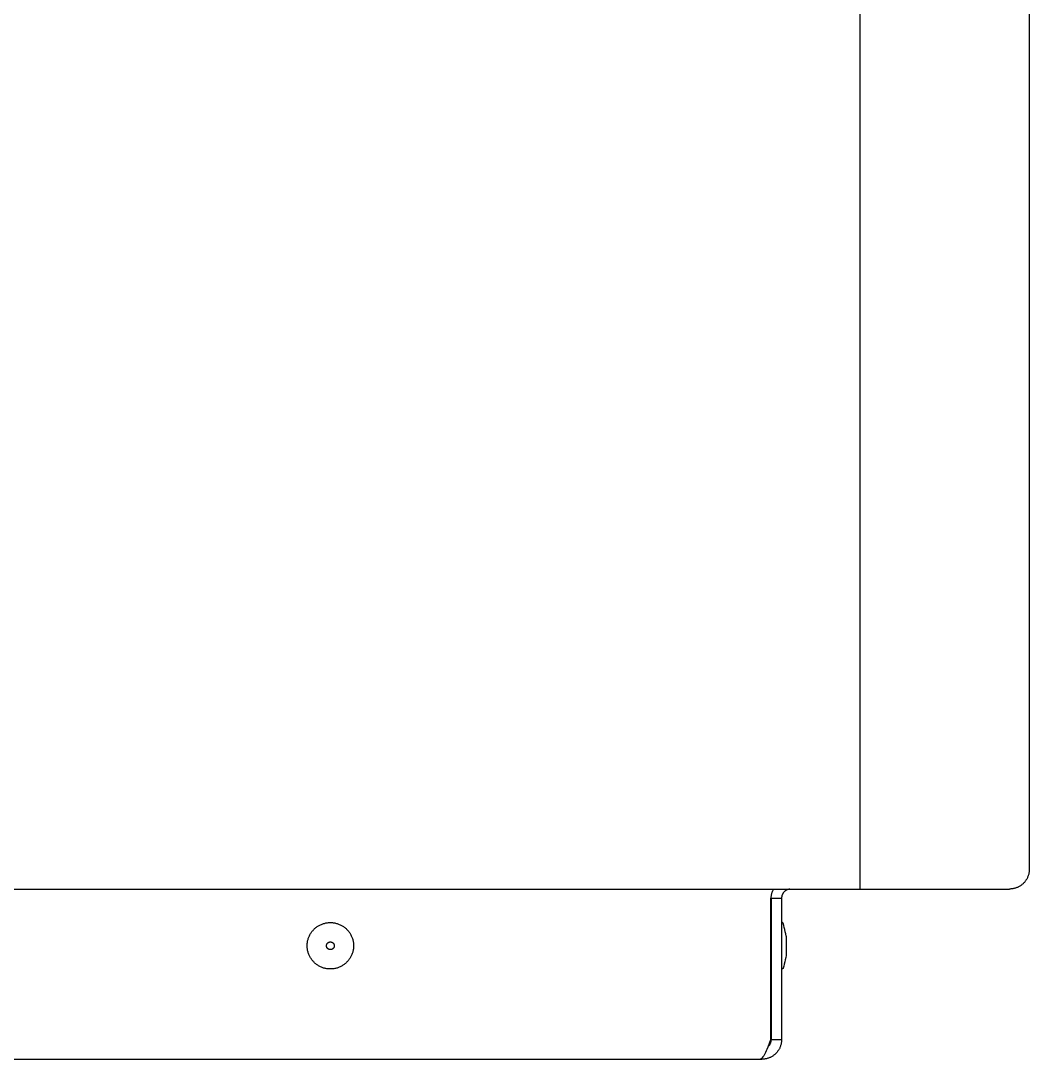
# Model space of a CAD drawing. Header units: millimetres. Extents: x 974 to 5700, y -47 to 3256.
# Drawn here: x 1845.1 to 2040.5, y 1897.4 to 2098.7 of the extents above; entities that cross this region are included whole.
import ezdxf

# ---------------------------------------------------------------- set-up
doc = ezdxf.new("R2010")
doc.units = ezdxf.units.MM
doc.header["$MEASUREMENT"] = 0
doc.layers.add('Domyslna', color=7, linetype='Continuous', true_color=0x000000)
doc.layers.add('Utwórz2D linie widoczne', color=7, linetype='Continuous', true_color=0x000000)

msp = doc.modelspace()

# ---------------------------------------------------------------- linework, layer by layer
at = {"layer": 'Domyslna'}
msp.add_line((2007.67, 2696.58), (2007.67, 1930.38), dxfattribs=at)
msp.add_line((2007.67, 2696.58), (2007.67, 1930.38), dxfattribs=at)
at = {"layer": 'Utwórz2D linie widoczne'}
for p, q in [((2040.49, 2696.58), (2040.49, 1934.18)), ((2040.32, 1933.03), (2040.28, 1932.91)), ((2040.35, 1933.16), (2040.32, 1933.03)), ((2040.39, 1933.28), (2040.35, 1933.16)), ((2040.42, 1933.41), (2040.39, 1933.28)), ((2040.44, 1933.54), (2040.42, 1933.41)), ((2040.46, 1933.66), (2040.44, 1933.54)), ((2040.47, 1933.79), (2040.46, 1933.66)), ((2040.49, 1933.92), (2040.47, 1933.79)), ((2040.49, 1934.18), (2040.49, 1934.05)), ((2040.49, 1934.05), (2040.49, 1933.92)), ((2038.67, 1930.94), (2038.56, 1930.87)), ((2038.78, 1931), (2038.67, 1930.94)), ((2038.89, 1931.08), (2038.78, 1931)), ((2038.99, 1931.15), (2038.89, 1931.08)), ((2039.09, 1931.23), (2038.99, 1931.15)), ((2039.19, 1931.32), (2039.09, 1931.23)), ((2039.29, 1931.41), (2039.19, 1931.32)), ((2039.38, 1931.5), (2039.29, 1931.41)), ((2039.47, 1931.59), (2039.38, 1931.5)), ((2039.56, 1931.68), (2039.47, 1931.59)), ((2039.64, 1931.78), (2039.56, 1931.68)), ((2039.72, 1931.89), (2039.64, 1931.78)), ((2039.8, 1931.99), (2039.72, 1931.89)), ((2039.87, 1932.1), (2039.8, 1931.99)), ((2039.94, 1932.21), (2039.87, 1932.1)), ((2040.01, 1932.32), (2039.94, 1932.21)), ((2040.07, 1932.43), (2040.01, 1932.32)), ((2040.13, 1932.55), (2040.07, 1932.43)), ((2040.18, 1932.67), (2040.13, 1932.55)), ((2040.23, 1932.79), (2040.18, 1932.67)), ((2040.28, 1932.91), (2040.23, 1932.79)), ((1685.51, 1930.38), (2004.6, 1930.38)), ((1990.5, 1928.83), (1990.51, 1928.96)), ((1990.51, 1928.96), (1990.53, 1929.08)), ((1990.53, 1929.08), (1990.55, 1929.21)), ((1990.55, 1929.21), (1990.57, 1929.33)), ((1990.57, 1929.33), (1990.59, 1929.45)), ((1990.59, 1929.45), (1990.63, 1929.57)), ((1990.63, 1929.57), (1990.66, 1929.69)), ((1990.66, 1929.69), (1990.7, 1929.81)), ((1990.7, 1929.81), (1990.74, 1929.93)), ((1990.74, 1929.93), (1990.79, 1930.04)), ((1990.79, 1930.04), (1990.84, 1930.16)), ((1990.84, 1930.16), (1990.89, 1930.27)), ((1990.89, 1930.27), (1990.95, 1930.38)), ((1992.53, 1928.95), (1992.52, 1928.89)), ((1992.55, 1929.01), (1992.53, 1928.95)), ((1992.56, 1929.07), (1992.55, 1929.01)), ((1992.58, 1929.13), (1992.56, 1929.07)), ((1992.6, 1929.19), (1992.58, 1929.13)), ((1992.62, 1929.25), (1992.6, 1929.19)), ((1992.65, 1929.31), (1992.62, 1929.25)), ((1992.67, 1929.36), (1992.65, 1929.31)), ((1992.7, 1929.42), (1992.67, 1929.36)), ((1992.73, 1929.47), (1992.7, 1929.42)), ((1992.76, 1929.52), (1992.73, 1929.47)), ((1992.79, 1929.58), (1992.76, 1929.52)), ((1992.83, 1929.63), (1992.79, 1929.58)), ((1992.87, 1929.68), (1992.83, 1929.63)), ((1992.9, 1929.73), (1992.87, 1929.68)), ((1992.95, 1929.77), (1992.9, 1929.73)), ((1992.99, 1929.82), (1992.95, 1929.77)), ((1993.03, 1929.86), (1992.99, 1929.82)), ((1993.08, 1929.91), (1993.03, 1929.86)), ((1993.12, 1929.95), (1993.08, 1929.91)), ((1993.17, 1929.99), (1993.12, 1929.95)), ((1993.22, 1930.03), (1993.17, 1929.99)), ((1993.27, 1930.06), (1993.22, 1930.03)), ((1993.32, 1930.1), (1993.27, 1930.06)), ((1993.37, 1930.13), (1993.32, 1930.1)), ((1993.43, 1930.16), (1993.37, 1930.13)), ((1993.48, 1930.19), (1993.43, 1930.16)), ((1993.54, 1930.22), (1993.48, 1930.19)), ((1993.59, 1930.24), (1993.54, 1930.22)), ((1993.65, 1930.26), (1993.59, 1930.24)), ((1993.71, 1930.28), (1993.65, 1930.26)), ((1993.77, 1930.3), (1993.71, 1930.28)), ((1993.83, 1930.32), (1993.77, 1930.3)), ((1993.89, 1930.34), (1993.83, 1930.32)), ((1993.95, 1930.35), (1993.89, 1930.34)), ((1994.01, 1930.36), (1993.95, 1930.35)), ((1994.07, 1930.37), (1994.01, 1930.36)), ((1994.13, 1930.38), (1994.07, 1930.37)), ((2004.6, 1930.38), (2005.25, 1930.38)), ((2005.25, 1930.38), (2036.43, 1930.38)), ((2036.43, 1930.38), (2036.69, 1930.38)), ((2036.69, 1930.38), (2036.69, 1930.4)), ((2036.82, 1930.38), (2036.69, 1930.38)), ((2036.95, 1930.39), (2036.82, 1930.38)), ((2037.08, 1930.4), (2036.95, 1930.39)), ((2037.21, 1930.42), (2037.08, 1930.4)), ((2037.34, 1930.44), (2037.21, 1930.42)), ((2037.47, 1930.46), (2037.34, 1930.44)), ((2037.59, 1930.49), (2037.47, 1930.46)), ((2037.72, 1930.52), (2037.59, 1930.49)), ((2037.84, 1930.56), (2037.72, 1930.52)), ((2037.97, 1930.6), (2037.84, 1930.56)), ((2038.09, 1930.65), (2037.97, 1930.6)), ((2038.21, 1930.7), (2038.09, 1930.65)), ((2038.33, 1930.75), (2038.21, 1930.7)), ((2038.44, 1930.81), (2038.33, 1930.75)), ((2038.56, 1930.87), (2038.44, 1930.81)), ((1990.42, 1901.18), (1990.42, 1928.58)), ((1990.49, 1928.58), (1990.5, 1928.71)), ((1990.49, 1928.58), (1992.49, 1928.58)), ((1990.49, 1928.58), (1990.49, 1901.18)), ((1990.5, 1928.71), (1990.5, 1928.83)), ((1992.5, 1928.64), (1992.49, 1928.58)), ((1992.49, 1928.58), (1992.49, 1901.18)), ((1992.51, 1928.83), (1992.5, 1928.77)), ((1992.5, 1928.77), (1992.5, 1928.71)), ((1992.5, 1928.71), (1992.5, 1928.64)), ((1992.52, 1928.89), (1992.51, 1928.83)), ((1902.13, 1922.8), (1902.25, 1922.9)), ((1902.25, 1922.9), (1902.37, 1923)), ((1902.37, 1923), (1902.5, 1923.09)), ((1902.5, 1923.09), (1902.63, 1923.17)), ((1902.63, 1923.17), (1902.76, 1923.25)), ((1902.76, 1923.25), (1902.89, 1923.33)), ((1902.89, 1923.33), (1903.03, 1923.4)), ((1903.03, 1923.4), (1903.17, 1923.47)), ((1903.17, 1923.47), (1903.31, 1923.53)), ((1903.31, 1923.53), (1903.46, 1923.59)), ((1903.46, 1923.59), (1903.6, 1923.64)), ((1903.6, 1923.64), (1903.75, 1923.69)), ((1903.75, 1923.69), (1903.9, 1923.73)), ((1903.9, 1923.73), (1904.05, 1923.77)), ((1904.05, 1923.77), (1904.2, 1923.8)), ((1904.2, 1923.8), (1904.36, 1923.83)), ((1904.36, 1923.83), (1904.51, 1923.85)), ((1904.51, 1923.85), (1904.67, 1923.87)), ((1904.67, 1923.87), (1904.82, 1923.88)), ((1904.82, 1923.88), (1904.98, 1923.88)), ((1904.98, 1923.88), (1905.13, 1923.88)), ((1905.13, 1923.88), (1905.29, 1923.88)), ((1905.29, 1923.88), (1905.44, 1923.87)), ((1905.44, 1923.87), (1905.6, 1923.85)), ((1905.6, 1923.85), (1905.75, 1923.83)), ((1905.75, 1923.83), (1905.9, 1923.8)), ((1905.9, 1923.8), (1906.05, 1923.77)), ((1906.05, 1923.77), (1906.21, 1923.73)), ((1906.21, 1923.73), (1906.36, 1923.69)), ((1906.36, 1923.69), (1906.5, 1923.64)), ((1906.5, 1923.64), (1906.65, 1923.59)), ((1906.65, 1923.59), (1906.79, 1923.53)), ((1906.79, 1923.53), (1906.94, 1923.47)), ((1906.94, 1923.47), (1907.08, 1923.4)), ((1907.08, 1923.4), (1907.21, 1923.33)), ((1907.21, 1923.33), (1907.35, 1923.25)), ((1907.35, 1923.25), (1907.48, 1923.17)), ((1907.48, 1923.17), (1907.61, 1923.09)), ((1907.61, 1923.09), (1907.74, 1923)), ((1907.74, 1923), (1907.86, 1922.9)), ((1907.86, 1922.9), (1907.98, 1922.8)), ((1992.59, 1923.88), (1992.49, 1923.88)), ((1992.6, 1923.88), (1992.59, 1923.88)), ((1992.61, 1923.88), (1992.6, 1923.88)), ((1992.62, 1923.88), (1992.61, 1923.88)), ((1992.63, 1923.88), (1992.62, 1923.88)), ((1992.62, 1923.88), (1992.62, 1923.88)), ((1992.64, 1923.88), (1992.63, 1923.88)), ((1992.65, 1923.87), (1992.64, 1923.88)), ((1992.64, 1923.88), (1992.64, 1923.88)), ((1992.66, 1923.87), (1992.65, 1923.87)), ((1992.67, 1923.87), (1992.66, 1923.87)), ((1992.66, 1923.87), (1992.66, 1923.87)), ((1992.68, 1923.87), (1992.67, 1923.87)), ((1992.68, 1923.86), (1992.68, 1923.87)), ((1992.69, 1923.86), (1992.68, 1923.86)), ((1992.7, 1923.85), (1992.69, 1923.86)), ((1992.69, 1923.86), (1992.69, 1923.86)), ((1992.71, 1923.85), (1992.7, 1923.85)), ((1992.71, 1923.84), (1992.71, 1923.85)), ((1992.72, 1923.84), (1992.71, 1923.84)), ((1992.73, 1923.83), (1992.72, 1923.84)), ((1992.72, 1923.84), (1992.72, 1923.84)), ((1992.74, 1923.82), (1992.73, 1923.83)), ((1992.73, 1923.83), (1992.73, 1923.83)), ((1992.75, 1923.81), (1992.74, 1923.82)), ((1992.74, 1923.82), (1992.74, 1923.82)), ((1992.76, 1923.8), (1992.75, 1923.81)), ((1992.75, 1923.81), (1992.75, 1923.81)), ((1992.76, 1923.79), (1992.76, 1923.8)), ((1992.76, 1923.8), (1992.76, 1923.8)), ((1992.77, 1923.78), (1992.76, 1923.79)), ((1992.77, 1923.77), (1992.77, 1923.78)), ((1992.77, 1923.78), (1992.77, 1923.78)), ((1992.78, 1923.77), (1992.77, 1923.77)), ((1992.78, 1923.76), (1992.78, 1923.77)), ((1992.78, 1923.75), (1992.78, 1923.76)), ((1992.91, 1923.34), (1992.78, 1923.75)), ((1992.78, 1923.75), (1992.78, 1923.75)), ((1993.03, 1922.93), (1992.91, 1923.34)), ((1993.13, 1922.52), (1993.03, 1922.93)), ((1900.77, 1920.76), (1900.82, 1920.91)), ((1900.82, 1920.91), (1900.87, 1921.05)), ((1900.87, 1921.05), (1900.93, 1921.19)), ((1900.93, 1921.19), (1901, 1921.33)), ((1901, 1921.33), (1901.07, 1921.47)), ((1901.07, 1921.47), (1901.14, 1921.61)), ((1901.14, 1921.61), (1901.22, 1921.74)), ((1901.22, 1921.74), (1901.31, 1921.87)), ((1901.31, 1921.87), (1901.39, 1922)), ((1901.39, 1922), (1901.49, 1922.13)), ((1901.49, 1922.13), (1901.58, 1922.25)), ((1901.58, 1922.25), (1901.69, 1922.37)), ((1901.69, 1922.37), (1901.79, 1922.48)), ((1901.79, 1922.48), (1901.9, 1922.59)), ((1901.9, 1922.59), (1902.01, 1922.7)), ((1902.01, 1922.7), (1902.13, 1922.8)), ((1907.98, 1922.8), (1908.1, 1922.7)), ((1908.1, 1922.7), (1908.21, 1922.59)), ((1908.21, 1922.59), (1908.32, 1922.48)), ((1908.32, 1922.48), (1908.42, 1922.37)), ((1908.42, 1922.37), (1908.52, 1922.25)), ((1908.52, 1922.25), (1908.62, 1922.13)), ((1908.62, 1922.13), (1908.71, 1922)), ((1908.71, 1922), (1908.8, 1921.87)), ((1908.8, 1921.87), (1908.88, 1921.74)), ((1908.88, 1921.74), (1908.96, 1921.61)), ((1908.96, 1921.61), (1909.04, 1921.47)), ((1909.04, 1921.47), (1909.11, 1921.33)), ((1909.11, 1921.33), (1909.17, 1921.19)), ((1909.17, 1921.19), (1909.23, 1921.05)), ((1909.23, 1921.05), (1909.29, 1920.91)), ((1909.29, 1920.91), (1909.34, 1920.76)), ((1990.42, 1921.48), (1990.49, 1921.48)), ((1993.22, 1922.11), (1993.13, 1922.52)), ((1993.3, 1921.69), (1993.22, 1922.11)), ((1993.36, 1921.27), (1993.3, 1921.69)), ((1993.36, 1921.26), (1993.36, 1919.38)), ((1900.55, 1919.38), (1900.56, 1919.54)), ((1900.56, 1919.23), (1900.55, 1919.38)), ((1900.56, 1919.69), (1900.58, 1919.85)), ((1900.56, 1919.54), (1900.56, 1919.69)), ((1900.56, 1919.07), (1900.56, 1919.23)), ((1900.58, 1918.92), (1900.56, 1919.07)), ((1900.58, 1919.85), (1900.6, 1920)), ((1900.6, 1918.76), (1900.58, 1918.92)), ((1900.6, 1920), (1900.62, 1920.16)), ((1900.62, 1920.16), (1900.65, 1920.31)), ((1900.65, 1920.31), (1900.68, 1920.46)), ((1900.68, 1920.46), (1900.72, 1920.61)), ((1900.72, 1920.61), (1900.77, 1920.76)), ((1904.3, 1919.41), (1904.31, 1919.43)), ((1904.3, 1919.38), (1904.3, 1919.41)), ((1904.3, 1919.36), (1904.3, 1919.38)), ((1904.31, 1919.33), (1904.3, 1919.36)), ((1904.31, 1919.51), (1904.32, 1919.54)), ((1904.31, 1919.49), (1904.31, 1919.51)), ((1904.31, 1919.46), (1904.31, 1919.49)), ((1904.31, 1919.43), (1904.31, 1919.46)), ((1904.31, 1919.3), (1904.31, 1919.33)), ((1904.31, 1919.28), (1904.31, 1919.3)), ((1904.31, 1919.25), (1904.31, 1919.28)), ((1904.32, 1919.23), (1904.31, 1919.25)), ((1904.32, 1919.54), (1904.33, 1919.56)), ((1904.33, 1919.2), (1904.32, 1919.23)), ((1904.33, 1919.59), (1904.34, 1919.61)), ((1904.33, 1919.56), (1904.33, 1919.59)), ((1904.33, 1919.18), (1904.33, 1919.2)), ((1904.34, 1919.15), (1904.33, 1919.18)), ((1904.34, 1919.61), (1904.35, 1919.64)), ((1904.35, 1919.13), (1904.34, 1919.15)), ((1904.35, 1919.64), (1904.36, 1919.66)), ((1904.36, 1919.1), (1904.35, 1919.13)), ((1904.36, 1919.66), (1904.37, 1919.68)), ((1904.37, 1919.08), (1904.36, 1919.1)), ((1904.37, 1919.68), (1904.38, 1919.71)), ((1904.38, 1919.06), (1904.37, 1919.08)), ((1904.38, 1919.71), (1904.39, 1919.73)), ((1904.39, 1919.03), (1904.38, 1919.06)), ((1904.39, 1919.73), (1904.4, 1919.75)), ((1904.4, 1919.01), (1904.39, 1919.03)), ((1904.4, 1919.75), (1904.41, 1919.78)), ((1904.41, 1918.99), (1904.4, 1919.01)), ((1904.41, 1919.78), (1904.43, 1919.8)), ((1904.43, 1918.97), (1904.41, 1918.99)), ((1904.43, 1919.8), (1904.44, 1919.82)), ((1904.44, 1918.95), (1904.43, 1918.97)), ((1904.44, 1919.82), (1904.46, 1919.84)), ((1904.46, 1918.92), (1904.44, 1918.95)), ((1904.46, 1919.84), (1904.48, 1919.86)), ((1904.48, 1918.9), (1904.46, 1918.92)), ((1904.48, 1919.86), (1904.49, 1919.88)), ((1904.49, 1918.88), (1904.48, 1918.9)), ((1904.49, 1919.88), (1904.51, 1919.9)), ((1904.51, 1918.87), (1904.49, 1918.88)), ((1904.51, 1919.9), (1904.53, 1919.92)), ((1904.53, 1918.85), (1904.51, 1918.87)), ((1904.53, 1919.92), (1904.55, 1919.94)), ((1904.55, 1918.83), (1904.53, 1918.85)), ((1904.55, 1919.94), (1904.57, 1919.95)), ((1904.57, 1919.95), (1904.59, 1919.97)), ((1904.59, 1919.97), (1904.61, 1919.98)), ((1904.61, 1919.98), (1904.63, 1920)), ((1904.63, 1920), (1904.65, 1920.01)), ((1904.65, 1920.01), (1904.67, 1920.03)), ((1904.67, 1920.03), (1904.69, 1920.04)), ((1904.69, 1920.04), (1904.72, 1920.05)), ((1904.72, 1920.05), (1904.74, 1920.06)), ((1904.74, 1920.06), (1904.76, 1920.07)), ((1904.76, 1920.07), (1904.79, 1920.08)), ((1904.79, 1920.08), (1904.81, 1920.09)), ((1904.81, 1920.09), (1904.84, 1920.1)), ((1904.84, 1920.1), (1904.86, 1920.11)), ((1904.86, 1920.11), (1904.89, 1920.11)), ((1904.89, 1920.11), (1904.91, 1920.12)), ((1904.91, 1920.12), (1904.94, 1920.12)), ((1904.94, 1920.12), (1904.96, 1920.13)), ((1904.96, 1920.13), (1904.99, 1920.13)), ((1904.99, 1920.13), (1905.01, 1920.13)), ((1905.01, 1920.13), (1905.04, 1920.13)), ((1905.04, 1920.13), (1905.07, 1920.13)), ((1905.07, 1920.13), (1905.09, 1920.13)), ((1905.09, 1920.13), (1905.12, 1920.13)), ((1905.12, 1920.13), (1905.14, 1920.13)), ((1905.14, 1920.13), (1905.17, 1920.12)), ((1905.17, 1920.12), (1905.19, 1920.12)), ((1905.19, 1920.12), (1905.22, 1920.11)), ((1905.22, 1920.11), (1905.25, 1920.11)), ((1905.25, 1920.11), (1905.27, 1920.1)), ((1905.27, 1920.1), (1905.29, 1920.09)), ((1905.29, 1920.09), (1905.32, 1920.08)), ((1905.32, 1920.08), (1905.34, 1920.07)), ((1905.34, 1920.07), (1905.37, 1920.06)), ((1905.37, 1920.06), (1905.39, 1920.05)), ((1905.39, 1920.05), (1905.41, 1920.04)), ((1905.41, 1920.04), (1905.44, 1920.03)), ((1905.44, 1920.03), (1905.46, 1920.01)), ((1905.46, 1920.01), (1905.48, 1920)), ((1905.48, 1920), (1905.5, 1919.98)), ((1905.5, 1919.98), (1905.52, 1919.97)), ((1905.52, 1919.97), (1905.54, 1919.95)), ((1905.54, 1919.95), (1905.56, 1919.94)), ((1905.56, 1919.94), (1905.58, 1919.92)), ((1905.58, 1918.85), (1905.56, 1918.83)), ((1905.58, 1919.92), (1905.6, 1919.9)), ((1905.6, 1918.87), (1905.58, 1918.85)), ((1905.6, 1919.9), (1905.61, 1919.88)), ((1905.61, 1918.88), (1905.6, 1918.87)), ((1905.61, 1919.88), (1905.63, 1919.86)), ((1905.63, 1918.9), (1905.61, 1918.88)), ((1905.63, 1919.86), (1905.65, 1919.84)), ((1905.65, 1918.92), (1905.63, 1918.9)), ((1905.65, 1919.84), (1905.66, 1919.82)), ((1905.66, 1918.95), (1905.65, 1918.92)), ((1905.66, 1919.82), (1905.68, 1919.8)), ((1905.68, 1918.97), (1905.66, 1918.95)), ((1905.68, 1919.8), (1905.69, 1919.78)), ((1905.69, 1918.99), (1905.68, 1918.97)), ((1905.69, 1919.78), (1905.71, 1919.75)), ((1905.71, 1919.01), (1905.69, 1918.99)), ((1905.71, 1919.75), (1905.72, 1919.73)), ((1905.72, 1919.03), (1905.71, 1919.01)), ((1905.72, 1919.73), (1905.73, 1919.71)), ((1905.73, 1919.06), (1905.72, 1919.03)), ((1905.73, 1919.71), (1905.74, 1919.68)), ((1905.74, 1919.08), (1905.73, 1919.06)), ((1905.74, 1919.68), (1905.75, 1919.66)), ((1905.75, 1919.1), (1905.74, 1919.08)), ((1905.75, 1919.66), (1905.76, 1919.64)), ((1905.76, 1919.13), (1905.75, 1919.1)), ((1905.76, 1919.64), (1905.77, 1919.61)), ((1905.77, 1919.15), (1905.76, 1919.13)), ((1905.77, 1919.61), (1905.77, 1919.59)), ((1905.77, 1919.59), (1905.78, 1919.56)), ((1905.78, 1919.2), (1905.77, 1919.18)), ((1905.77, 1919.18), (1905.77, 1919.15)), ((1905.78, 1919.56), (1905.79, 1919.54)), ((1905.79, 1919.23), (1905.78, 1919.2)), ((1905.79, 1919.54), (1905.79, 1919.51)), ((1905.79, 1919.51), (1905.8, 1919.49)), ((1905.8, 1919.28), (1905.79, 1919.25)), ((1905.79, 1919.25), (1905.79, 1919.23)), ((1905.8, 1919.49), (1905.8, 1919.46)), ((1905.8, 1919.46), (1905.8, 1919.43)), ((1905.8, 1919.43), (1905.8, 1919.41)), ((1905.8, 1919.41), (1905.8, 1919.38)), ((1905.8, 1919.38), (1905.8, 1919.36)), ((1905.8, 1919.36), (1905.8, 1919.33)), ((1905.8, 1919.33), (1905.8, 1919.3)), ((1905.8, 1919.3), (1905.8, 1919.28)), ((1909.34, 1920.76), (1909.38, 1920.61)), ((1909.38, 1920.61), (1909.42, 1920.46)), ((1909.42, 1920.46), (1909.46, 1920.31)), ((1909.46, 1920.31), (1909.49, 1920.16)), ((1909.49, 1920.16), (1909.51, 1920)), ((1909.51, 1920), (1909.53, 1919.85)), ((1909.53, 1918.92), (1909.51, 1918.76)), ((1909.53, 1919.85), (1909.54, 1919.69)), ((1909.54, 1919.07), (1909.53, 1918.92)), ((1909.54, 1919.69), (1909.55, 1919.54)), ((1909.55, 1919.23), (1909.54, 1919.07)), ((1909.55, 1919.54), (1909.55, 1919.38)), ((1909.55, 1919.38), (1909.55, 1919.23)), ((1993.36, 1919.38), (1993.36, 1917.5)), ((1900.62, 1918.61), (1900.6, 1918.76)), ((1900.65, 1918.46), (1900.62, 1918.61)), ((1900.68, 1918.31), (1900.65, 1918.46)), ((1900.72, 1918.16), (1900.68, 1918.31)), ((1900.77, 1918.01), (1900.72, 1918.16)), ((1900.82, 1917.86), (1900.77, 1918.01)), ((1900.87, 1917.71), (1900.82, 1917.86)), ((1900.93, 1917.57), (1900.87, 1917.71)), ((1901, 1917.43), (1900.93, 1917.57)), ((1901.07, 1917.29), (1901, 1917.43)), ((1901.14, 1917.15), (1901.07, 1917.29)), ((1901.22, 1917.02), (1901.14, 1917.15)), ((1901.31, 1916.89), (1901.22, 1917.02)), ((1901.39, 1916.76), (1901.31, 1916.89)), ((1904.57, 1918.81), (1904.55, 1918.83)), ((1904.59, 1918.8), (1904.57, 1918.81)), ((1904.61, 1918.78), (1904.59, 1918.8)), ((1904.63, 1918.77), (1904.61, 1918.78)), ((1904.65, 1918.75), (1904.63, 1918.77)), ((1904.67, 1918.74), (1904.65, 1918.75)), ((1904.69, 1918.72), (1904.67, 1918.74)), ((1904.72, 1918.71), (1904.69, 1918.72)), ((1904.74, 1918.7), (1904.72, 1918.71)), ((1904.76, 1918.69), (1904.74, 1918.7)), ((1904.79, 1918.68), (1904.76, 1918.69)), ((1904.81, 1918.67), (1904.79, 1918.68)), ((1904.84, 1918.66), (1904.81, 1918.67)), ((1904.86, 1918.66), (1904.84, 1918.66)), ((1904.89, 1918.65), (1904.86, 1918.66)), ((1904.91, 1918.65), (1904.89, 1918.65)), ((1904.94, 1918.64), (1904.91, 1918.65)), ((1904.96, 1918.64), (1904.94, 1918.64)), ((1904.99, 1918.64), (1904.96, 1918.64)), ((1905.01, 1918.63), (1904.99, 1918.64)), ((1905.04, 1918.63), (1905.01, 1918.63)), ((1905.07, 1918.63), (1905.04, 1918.63)), ((1905.09, 1918.63), (1905.07, 1918.63)), ((1905.12, 1918.64), (1905.09, 1918.63)), ((1905.14, 1918.64), (1905.12, 1918.64)), ((1905.17, 1918.64), (1905.14, 1918.64)), ((1905.19, 1918.65), (1905.17, 1918.64)), ((1905.22, 1918.65), (1905.19, 1918.65)), ((1905.25, 1918.66), (1905.22, 1918.65)), ((1905.27, 1918.66), (1905.25, 1918.66)), ((1905.29, 1918.67), (1905.27, 1918.66)), ((1905.32, 1918.68), (1905.29, 1918.67)), ((1905.34, 1918.69), (1905.32, 1918.68)), ((1905.37, 1918.7), (1905.34, 1918.69)), ((1905.39, 1918.71), (1905.37, 1918.7)), ((1905.41, 1918.72), (1905.39, 1918.71)), ((1905.44, 1918.74), (1905.41, 1918.72)), ((1905.46, 1918.75), (1905.44, 1918.74)), ((1905.48, 1918.77), (1905.46, 1918.75)), ((1905.5, 1918.78), (1905.48, 1918.77)), ((1905.52, 1918.8), (1905.5, 1918.78)), ((1905.54, 1918.81), (1905.52, 1918.8)), ((1905.56, 1918.83), (1905.54, 1918.81)), ((1908.8, 1916.89), (1908.71, 1916.76)), ((1908.88, 1917.02), (1908.8, 1916.89)), ((1908.96, 1917.15), (1908.88, 1917.02)), ((1909.04, 1917.29), (1908.96, 1917.15)), ((1909.11, 1917.43), (1909.04, 1917.29)), ((1909.17, 1917.57), (1909.11, 1917.43)), ((1909.23, 1917.71), (1909.17, 1917.57)), ((1909.29, 1917.86), (1909.23, 1917.71)), ((1909.34, 1918.01), (1909.29, 1917.86)), ((1909.38, 1918.16), (1909.34, 1918.01)), ((1909.42, 1918.31), (1909.38, 1918.16)), ((1909.46, 1918.46), (1909.42, 1918.31)), ((1909.49, 1918.61), (1909.46, 1918.46)), ((1909.51, 1918.76), (1909.49, 1918.61)), ((1990.42, 1917.28), (1990.49, 1917.28)), ((1993.3, 1917.08), (1993.22, 1916.66)), ((1993.36, 1917.5), (1993.3, 1917.08)), ((1901.49, 1916.64), (1901.39, 1916.76)), ((1901.58, 1916.52), (1901.49, 1916.64)), ((1901.69, 1916.4), (1901.58, 1916.52)), ((1901.79, 1916.28), (1901.69, 1916.4)), ((1901.9, 1916.17), (1901.79, 1916.28)), ((1902.01, 1916.07), (1901.9, 1916.17)), ((1902.13, 1915.96), (1902.01, 1916.07)), ((1902.25, 1915.86), (1902.13, 1915.96)), ((1902.37, 1915.77), (1902.25, 1915.86)), ((1902.5, 1915.68), (1902.37, 1915.77)), ((1902.63, 1915.59), (1902.5, 1915.68)), ((1902.76, 1915.51), (1902.63, 1915.59)), ((1902.89, 1915.43), (1902.76, 1915.51)), ((1903.03, 1915.36), (1902.89, 1915.43)), ((1903.17, 1915.29), (1903.03, 1915.36)), ((1903.31, 1915.23), (1903.17, 1915.29)), ((1903.46, 1915.17), (1903.31, 1915.23)), ((1903.6, 1915.12), (1903.46, 1915.17)), ((1903.75, 1915.07), (1903.6, 1915.12)), ((1903.9, 1915.03), (1903.75, 1915.07)), ((1904.05, 1915), (1903.9, 1915.03)), ((1904.2, 1914.96), (1904.05, 1915)), ((1904.36, 1914.94), (1904.2, 1914.96)), ((1904.51, 1914.92), (1904.36, 1914.94)), ((1904.67, 1914.9), (1904.51, 1914.92)), ((1904.82, 1914.89), (1904.67, 1914.9)), ((1904.98, 1914.88), (1904.82, 1914.89)), ((1905.13, 1914.88), (1904.98, 1914.88)), ((1905.29, 1914.89), (1905.13, 1914.88)), ((1905.44, 1914.9), (1905.29, 1914.89)), ((1905.6, 1914.92), (1905.44, 1914.9)), ((1905.75, 1914.94), (1905.6, 1914.92)), ((1905.9, 1914.96), (1905.75, 1914.94)), ((1906.05, 1915), (1905.9, 1914.96)), ((1906.21, 1915.03), (1906.05, 1915)), ((1906.36, 1915.07), (1906.21, 1915.03)), ((1906.5, 1915.12), (1906.36, 1915.07)), ((1906.65, 1915.17), (1906.5, 1915.12)), ((1906.79, 1915.23), (1906.65, 1915.17)), ((1906.94, 1915.29), (1906.79, 1915.23)), ((1907.08, 1915.36), (1906.94, 1915.29)), ((1907.21, 1915.43), (1907.08, 1915.36)), ((1907.35, 1915.51), (1907.21, 1915.43)), ((1907.48, 1915.59), (1907.35, 1915.51)), ((1907.61, 1915.68), (1907.48, 1915.59)), ((1907.74, 1915.77), (1907.61, 1915.68)), ((1907.86, 1915.86), (1907.74, 1915.77)), ((1907.98, 1915.96), (1907.86, 1915.86)), ((1908.1, 1916.07), (1907.98, 1915.96)), ((1908.21, 1916.17), (1908.1, 1916.07)), ((1908.32, 1916.28), (1908.21, 1916.17)), ((1908.42, 1916.4), (1908.32, 1916.28)), ((1908.52, 1916.52), (1908.42, 1916.4)), ((1908.62, 1916.64), (1908.52, 1916.52)), ((1908.71, 1916.76), (1908.62, 1916.64)), ((1992.59, 1914.88), (1992.49, 1914.88)), ((1992.6, 1914.88), (1992.59, 1914.88)), ((1992.61, 1914.88), (1992.6, 1914.88)), ((1992.62, 1914.88), (1992.61, 1914.88)), ((1992.63, 1914.89), (1992.62, 1914.88)), ((1992.62, 1914.88), (1992.62, 1914.88)), ((1992.64, 1914.89), (1992.63, 1914.89)), ((1992.65, 1914.89), (1992.64, 1914.89)), ((1992.64, 1914.89), (1992.64, 1914.89)), ((1992.66, 1914.89), (1992.65, 1914.89)), ((1992.67, 1914.9), (1992.66, 1914.89)), ((1992.66, 1914.89), (1992.66, 1914.89)), ((1992.68, 1914.9), (1992.67, 1914.9)), ((1992.69, 1914.91), (1992.68, 1914.9)), ((1992.68, 1914.9), (1992.68, 1914.9)), ((1992.7, 1914.91), (1992.69, 1914.91)), ((1992.69, 1914.91), (1992.69, 1914.91)), ((1992.71, 1914.92), (1992.7, 1914.91)), ((1992.72, 1914.92), (1992.71, 1914.92)), ((1992.71, 1914.92), (1992.71, 1914.92)), ((1992.73, 1914.93), (1992.72, 1914.93)), ((1992.72, 1914.93), (1992.72, 1914.92)), ((1992.74, 1914.94), (1992.73, 1914.94)), ((1992.73, 1914.94), (1992.73, 1914.93)), ((1992.75, 1914.95), (1992.74, 1914.95)), ((1992.74, 1914.95), (1992.74, 1914.94)), ((1992.76, 1914.96), (1992.75, 1914.96)), ((1992.75, 1914.96), (1992.75, 1914.95)), ((1992.77, 1914.98), (1992.76, 1914.98)), ((1992.76, 1914.98), (1992.76, 1914.97)), ((1992.76, 1914.97), (1992.76, 1914.96)), ((1992.78, 1915), (1992.77, 1914.99)), ((1992.77, 1914.99), (1992.77, 1914.99)), ((1992.77, 1914.99), (1992.77, 1914.98)), ((1992.91, 1915.42), (1992.78, 1915.02)), ((1992.78, 1915.02), (1992.78, 1915.01)), ((1992.78, 1915.01), (1992.78, 1915.01)), ((1992.78, 1915.01), (1992.78, 1915)), ((1993.03, 1915.83), (1992.91, 1915.42)), ((1993.13, 1916.24), (1993.03, 1915.83)), ((1993.22, 1916.66), (1993.13, 1916.24)), ((1989.89, 1899.79), (1990.42, 1901.18)), ((1990.43, 1900.7), (1990.44, 1900.76)), ((1990.44, 1900.76), (1990.46, 1900.82)), ((1990.46, 1900.82), (1990.47, 1900.88)), ((1990.47, 1900.88), (1990.48, 1900.94)), ((1990.48, 1900.94), (1990.49, 1901)), ((1990.49, 1901.12), (1990.49, 1901.18)), ((1990.49, 1901.18), (1992.49, 1901.18)), ((1990.49, 1901.06), (1990.49, 1901.12)), ((1990.49, 1901), (1990.49, 1901.06)), ((1992.47, 1900.79), (1992.46, 1900.66)), ((1992.49, 1900.92), (1992.47, 1900.79)), ((1992.49, 1901.18), (1992.49, 1901.05)), ((1992.49, 1901.05), (1992.49, 1900.92)), ((1989.39, 1898.64), (1989.45, 1898.78)), ((1989.45, 1898.78), (1989.58, 1899.05)), ((1989.58, 1899.05), (1989.7, 1899.33)), ((1989.7, 1899.33), (1989.89, 1899.79)), ((1989.92, 1899.87), (1989.97, 1899.91)), ((1989.97, 1899.91), (1990.01, 1899.95)), ((1990.01, 1899.95), (1990.05, 1900)), ((1990.05, 1900), (1990.09, 1900.05)), ((1990.09, 1900.05), (1990.13, 1900.09)), ((1990.13, 1900.09), (1990.17, 1900.14)), ((1990.17, 1900.14), (1990.2, 1900.2)), ((1990.2, 1900.2), (1990.23, 1900.25)), ((1990.23, 1900.25), (1990.26, 1900.3)), ((1990.26, 1900.3), (1990.29, 1900.35)), ((1990.29, 1900.35), (1990.32, 1900.41)), ((1990.32, 1900.41), (1990.35, 1900.47)), ((1990.35, 1900.47), (1990.37, 1900.52)), ((1990.37, 1900.52), (1990.39, 1900.58)), ((1990.39, 1900.58), (1990.41, 1900.64)), ((1990.41, 1900.64), (1990.43, 1900.7)), ((1991.64, 1898.78), (1991.56, 1898.68)), ((1991.72, 1898.89), (1991.64, 1898.78)), ((1991.8, 1898.99), (1991.72, 1898.89)), ((1991.87, 1899.1), (1991.8, 1898.99)), ((1991.94, 1899.21), (1991.87, 1899.1)), ((1992.01, 1899.32), (1991.94, 1899.21)), ((1992.07, 1899.43), (1992.01, 1899.32)), ((1992.13, 1899.55), (1992.07, 1899.43)), ((1992.18, 1899.67), (1992.13, 1899.55)), ((1992.23, 1899.79), (1992.18, 1899.67)), ((1992.28, 1899.91), (1992.23, 1899.79)), ((1992.32, 1900.03), (1992.28, 1899.91)), ((1992.35, 1900.16), (1992.32, 1900.03)), ((1992.39, 1900.28), (1992.35, 1900.16)), ((1992.42, 1900.41), (1992.39, 1900.28)), ((1992.44, 1900.54), (1992.42, 1900.41)), ((1992.46, 1900.66), (1992.44, 1900.54)), ((1701.91, 1897.38), (1988.2, 1897.38)), ((1988.2, 1897.38), (1988.69, 1897.38)), ((1988.2, 1897.38), (1988.21, 1897.38)), ((1988.21, 1897.38), (1988.23, 1897.38)), ((1988.23, 1897.38), (1988.25, 1897.38)), ((1988.25, 1897.38), (1988.26, 1897.39)), ((1988.26, 1897.39), (1988.28, 1897.39)), ((1988.28, 1897.39), (1988.29, 1897.39)), ((1988.29, 1897.39), (1988.31, 1897.39)), ((1988.31, 1897.39), (1988.32, 1897.4)), ((1988.32, 1897.4), (1988.34, 1897.4)), ((1988.34, 1897.4), (1988.35, 1897.4)), ((1988.35, 1897.4), (1988.36, 1897.41)), ((1988.36, 1897.41), (1988.38, 1897.41)), ((1988.38, 1897.41), (1988.39, 1897.42)), ((1988.39, 1897.42), (1988.41, 1897.42)), ((1988.41, 1897.42), (1988.42, 1897.43)), ((1988.42, 1897.43), (1988.44, 1897.43)), ((1988.44, 1897.43), (1988.45, 1897.44)), ((1988.45, 1897.44), (1988.47, 1897.45)), ((1988.47, 1897.45), (1988.48, 1897.46)), ((1988.48, 1897.46), (1988.5, 1897.47)), ((1988.5, 1897.47), (1988.52, 1897.48)), ((1988.52, 1897.48), (1988.53, 1897.48)), ((1988.53, 1897.48), (1988.55, 1897.49)), ((1988.55, 1897.49), (1988.56, 1897.5)), ((1988.56, 1897.5), (1988.57, 1897.51)), ((1988.57, 1897.51), (1988.59, 1897.53)), ((1988.59, 1897.53), (1988.62, 1897.55)), ((1988.62, 1897.55), (1988.64, 1897.57)), ((1988.64, 1897.57), (1988.67, 1897.59)), ((1988.67, 1897.59), (1988.71, 1897.63)), ((1988.69, 1897.38), (1988.69, 1897.61)), ((1988.82, 1897.38), (1988.69, 1897.38)), ((1988.71, 1897.63), (1988.75, 1897.66)), ((1988.75, 1897.66), (1988.78, 1897.7)), ((1988.78, 1897.7), (1988.82, 1897.74)), ((1988.82, 1897.74), (1988.85, 1897.78)), ((1988.95, 1897.39), (1988.82, 1897.38)), ((1988.85, 1897.78), (1988.88, 1897.82)), ((1988.88, 1897.82), (1988.92, 1897.86)), ((1988.92, 1897.86), (1988.95, 1897.9)), ((1988.95, 1897.9), (1988.98, 1897.94)), ((1989.08, 1897.4), (1988.95, 1897.39)), ((1988.98, 1897.94), (1989.01, 1897.98)), ((1989.01, 1897.98), (1989.06, 1898.07)), ((1989.06, 1898.07), (1989.12, 1898.16)), ((1989.21, 1897.42), (1989.08, 1897.4)), ((1989.12, 1898.16), (1989.17, 1898.25)), ((1989.17, 1898.25), (1989.25, 1898.38)), ((1989.34, 1897.44), (1989.21, 1897.42)), ((1989.25, 1898.38), (1989.32, 1898.51)), ((1989.32, 1898.51), (1989.39, 1898.64)), ((1989.47, 1897.46), (1989.34, 1897.44)), ((1989.59, 1897.49), (1989.47, 1897.46)), ((1989.72, 1897.52), (1989.59, 1897.49)), ((1989.84, 1897.56), (1989.72, 1897.52)), ((1989.97, 1897.6), (1989.84, 1897.56)), ((1990.09, 1897.65), (1989.97, 1897.6)), ((1990.21, 1897.7), (1990.09, 1897.65)), ((1990.33, 1897.75), (1990.21, 1897.7)), ((1990.44, 1897.81), (1990.33, 1897.75)), ((1990.56, 1897.87), (1990.44, 1897.81)), ((1990.67, 1897.94), (1990.56, 1897.87)), ((1990.78, 1898), (1990.67, 1897.94)), ((1990.89, 1898.08), (1990.78, 1898)), ((1990.99, 1898.15), (1990.89, 1898.08)), ((1991.09, 1898.23), (1990.99, 1898.15)), ((1991.19, 1898.32), (1991.09, 1898.23)), ((1991.29, 1898.41), (1991.19, 1898.32)), ((1991.38, 1898.5), (1991.29, 1898.41)), ((1991.47, 1898.59), (1991.38, 1898.5)), ((1991.56, 1898.68), (1991.47, 1898.59))]:
    msp.add_line(p, q, dxfattribs=at)

doc.saveas('drawing.dxf')
